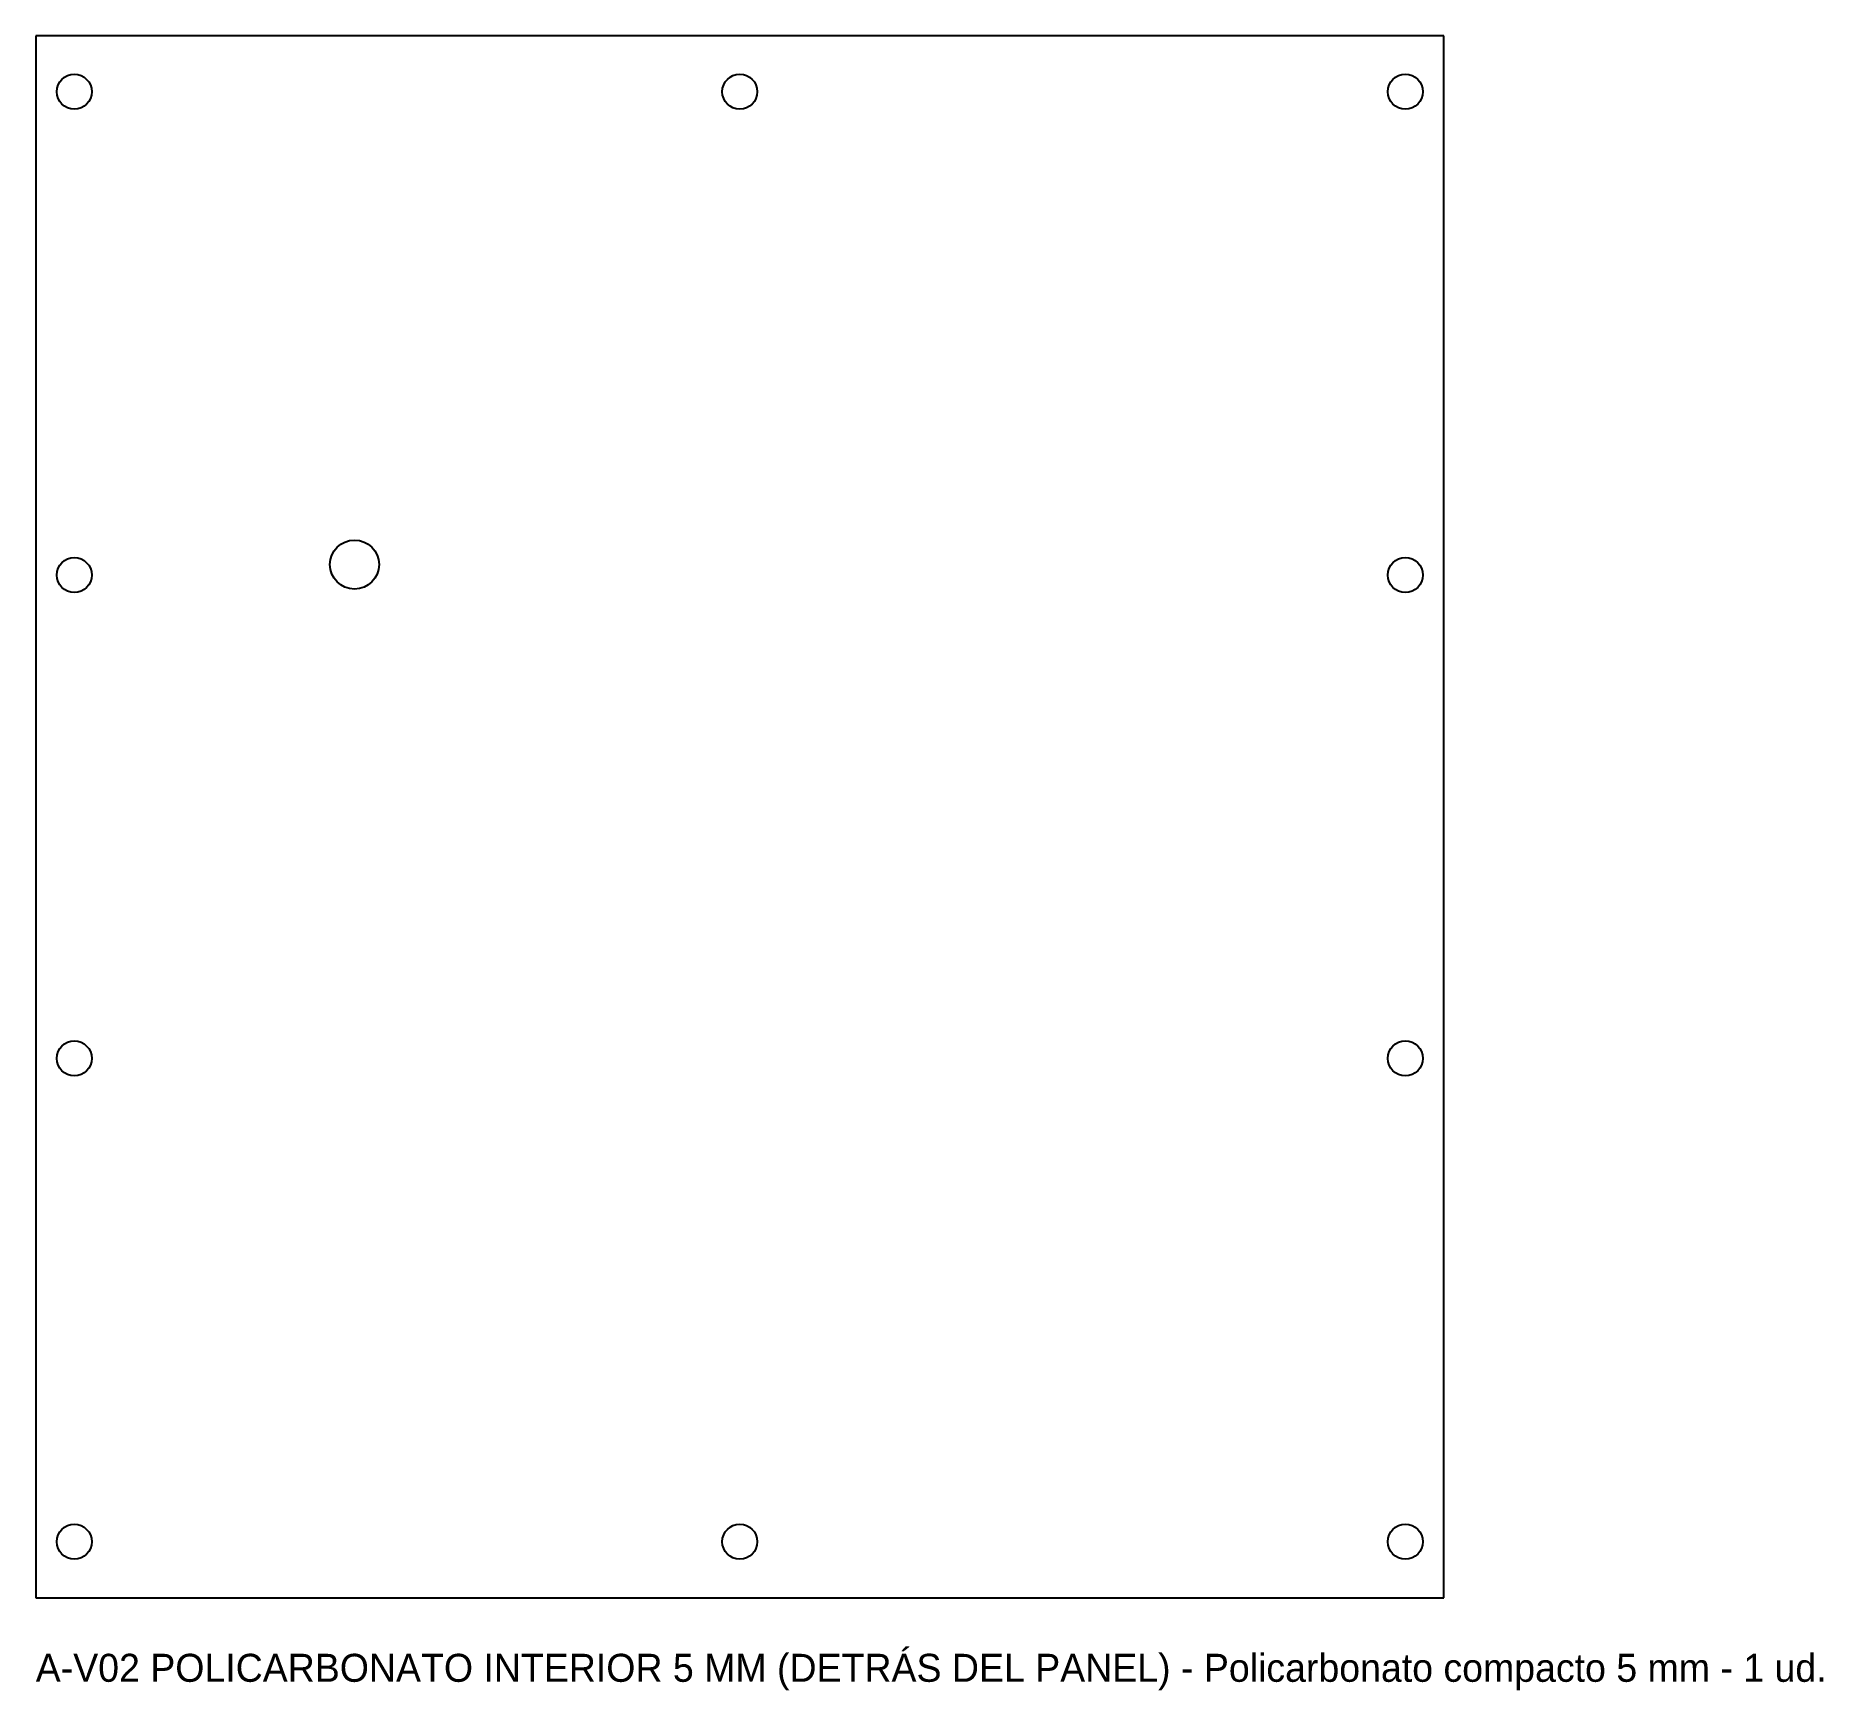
# Model space of a CAD drawing. Header units: millimetres. Extents: x -101 to 155, y -125 to 112.
import ezdxf

# ---------------------------------------------------------------- set-up
doc = ezdxf.new("R2010")
doc.units = ezdxf.units.MM
doc.layers.add('CORTE', color=7, linetype='CONTINUOUS')
doc.layers.add('TEXTO', color=3, linetype='CONTINUOUS')

msp = doc.modelspace()

# ---------------------------------------------------------------- linework, layer by layer
at = {"layer": 'CORTE'}
for p, q in [((100.45, 111.53), (-100.55, 111.53)), ((-100.55, 111.53), (-100.55, -111.47)), ((100.45, -111.47), (100.45, 111.53)), ((-100.55, -111.47), (100.45, -111.47))]:
    msp.add_line(p, q, dxfattribs=at)
for centre, radius in [((-95.05, 103.53), 2.5), ((-0.05, 103.53), 2.5), ((94.95, 103.53), 2.5), ((-55.05, 36.03), 3.5), ((-95.05, 34.53), 2.5), ((94.95, 34.53), 2.5), ((-95.05, -34.47), 2.5), ((94.95, -34.47), 2.5), ((-95.05, -103.47), 2.5), ((-0.05, -103.47), 2.5), ((94.95, -103.47), 2.5)]:
    msp.add_circle(centre, radius, dxfattribs=at)

# ---------------------------------------------------------------- texts
at = {"layer": 'TEXTO'}
msp.add_text('A-V02 POLICARBONATO INTERIOR 5 MM (DETRÁS DEL PANEL) - Policarbonato compacto 5 mm - 1 ud.', height=4, dxfattribs=at).set_placement((-100.55, -123.47))

doc.saveas('drawing.dxf')
